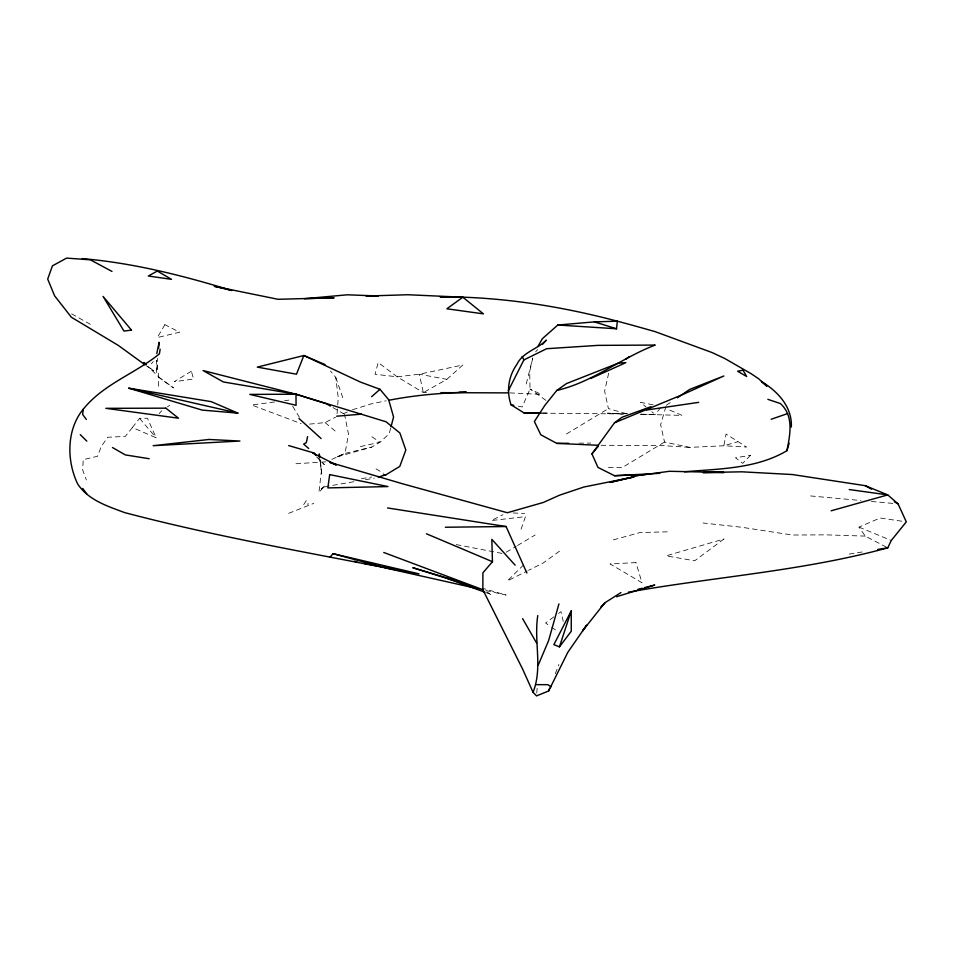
<?xml version="1.0" encoding="UTF-8"?>
<svg xmlns="http://www.w3.org/2000/svg" width="954" height="954" viewBox="0 0 954 954"><rect width="100%" height="100%" fill="white"/><g stroke="black" fill="none" stroke-linecap="round" stroke-linejoin="round"><path stroke-width="0.72" stroke-dasharray="4.77 3.58" d="M158.555 386.179L158.746 377.092L156.528 360.373L156.504 373.014L157.744 358.382M337.072 413.631L337.609 406.404M337.716 404.961L338.253 397.746L335.772 377.402L330.43 370.999M536.768 693.021L537.221 687.274M608.676 373.145L604.621 391.164L608.413 408.622L629.366 414.561M532.797 357.988L529.708 371.5L530.03 389.017L522.184 406.953L516.615 405.867M526.25 383.985L532.654 358.227M390.639 428.191L389.184 433.796L379.99 442.239L371.619 447.128L335.975 457.216L345.014 453.4L371.619 447.128M665.928 406.654L660.633 424.709L664.533 442.06L689.694 447.378L723.859 445.768L746.648 447.056L726.042 434.046L723.859 445.768L737.609 441.797M521.063 529.184L525.475 516.615L491.25 520.562L502.937 514.743M555.288 673.774L558.925 664.401M306.317 500.588L303.67 504.642L308.667 503.903M660.597 407.668L655.207 414.608L640.849 414.585M132.427 427.511L139.582 418.353L147.465 418.222L156.17 437.826L132.427 427.511L125.296 436.407L107.671 437.266L101.243 446.591L97.523 456.274L83.248 459.637L82.652 469.893L86.337 479.945M151.388 363.808L153.165 361.602M159.127 413.642L161.763 410.733M535.659 351.811L537.603 349.689M523.627 564.887L507.349 580.926L527.252 570.969M446.866 379.346L462.845 364.977L419.307 374.23L397.186 376.806L375.041 374.29L378.166 362.52L397.186 376.806L423.349 392.595L426.283 392.607L423.349 392.595L419.307 374.23L446.866 379.346L423.349 392.595M553.845 616.904L545.533 623.01L550.351 626.361M558.591 613.41L560.964 611.669L563.242 621.388M559.497 551.197L543.172 562.991L528.576 570.301M167.379 406.869L169.633 405.319M666.333 405.259L672.475 401.085M566.449 434.01L608.413 408.622M664.533 442.06L621.996 467.687L605.027 467.496M506.216 552.235L516.269 546.248M517.533 545.497L535.134 535.003M309.525 424.125L325.087 422.586L335.558 417.196M331.837 459.399L345.014 453.4L348.484 434.177L344.537 414.334M343.38 413.714L347.28 412.033M352.491 409.779L371.297 403.864L386.143 400.799M886.516 547.202L865.242 536.1L858.994 527.109L880.077 518.01L903.39 521.444M288.657 513.335L313.771 503.354M613.374 539.857L640.086 532.535L669.434 531.783M360.409 446.579L379.99 442.239L369.067 434.821M353.862 481.722L325.684 486.564L321.104 488.961L325.147 485.407L318.898 492.61L321.51 470.095L320.067 459.828M365.442 479.707L374.159 478.204M849.239 554.059L864.932 551.531M361.542 478.658L371.631 477.048M274.609 401.98L251.665 404.985L301.118 423.636M284.65 400.668L288.955 400.108M295.978 463.739L326.554 461.796M578.887 443.169L590.681 443.05M601.02 445.291L660.979 445.506L689.694 447.378M542.492 412.999L549.647 413.058M542.349 413.165L624.381 413.964M640.528 414.298L682.086 415.395L667.931 409.29M627.672 413.774L607.388 413.165L623.499 414.191M640.718 414.167L655.207 414.608L651.82 411.77M865.242 536.1L825.925 534.848L792.297 535.027L741.807 527.276L703.086 522.995M513.109 512.966L524.64 513.467M509.865 392.893L541.145 394.372L530.03 389.017L546.332 400.644M810.578 495.949L861.009 500.516M871.396 501.458L893.636 503.473M456.286 544.579L502.257 553.463M653.108 404.842L640.528 402.338L646.168 407.06M485.86 590.502L506.097 595.034L483.499 588.57M486.373 592.792L491.835 594.807L486.707 591.897M858.994 527.109L891.263 540.501M71.61 313.842L90.403 324.36M332.982 407.573L343.249 413.583M376.043 468.843L383.556 473.256M551.543 627.195L557.553 631.381M146.367 365.776L153.57 370.856L148.168 366.205M158.746 377.092L173.521 387.908L160.284 378.499L147.953 366.479M325.087 422.586L335.14 431.005M316.573 456.871L324.348 464.634L318.576 458.254M318.147 457.813L319.9 459.756L321.725 473.744L319.948 459.613M139.582 418.353L156.17 437.826M292.687 406.249L299.389 417.303M335.772 377.402L343.261 399.118M164.875 324.67L157.315 337.573L179.59 332.195L164.875 324.67M750.464 455.38L742.737 463.334L735.451 457.765L750.464 455.38M723.907 539.01L694.703 560.785L666.107 555.848L723.907 539.01M191.349 371.249L174.117 381.731L193.567 379.024L191.349 371.249M635.936 562.621L610.047 563.921L642.03 582.775L635.936 562.621"/><path stroke-width="1.43" d="M620.935 592.601L604.824 602.821L582.524 630.928L586.638 625.156L567.857 652.25L548.622 690.982L536.542 695.895L533.059 692.294C542.838 667.657 533.727 641.088 537.782 615.557M158.614 348.138L159.115 342.283L156.778 353.588M538.02 346.326L542.325 338.718L557.84 325.016L616.546 328.772L617.31 321.176C559.569 305.852 499.884 296.599 440.056 296.801L462.845 297.219L483.428 313.866L446.866 308.786L462.845 297.219L407.835 294.738L366.038 296.05L378.166 295.99L347.363 294.798L304.266 298.721L334.103 297.779L278.043 299.294L214.268 286.283L231.679 290.493C182.977 275.563 133.119 262.922 82.247 258.617M160.141 349.236L159.39 353.862C134.943 373.789 103.437 384.021 83.248 409.218L82.652 414.441L86.337 419.462M540.93 413.142L523.889 412.855L511.058 404.794C506.228 391.009 508.482 376.174 516.949 364.309C522.709 352.145 537.293 349.307 546.332 340.149L542.456 344.394M684.423 471.789C719.089 468.748 756.164 468.974 786.943 450.693C790.031 434.583 794.181 416.194 780.432 403.566L767.875 399.344M307.593 436.646L306.317 442.608L303.67 444.147L308.667 448.452M391.009 426.796L393.573 417.005L388.672 399.726L379.99 389.304L360.409 382.053L303.861 355.52L257.282 367.111L296.479 374.207L303.861 355.52L325.087 364.607M558.925 603.918L548.622 640.563L538.259 665.081M786.943 450.693L789.161 443.193M559.438 646.848L571.231 610.93L571.267 631.238L559.438 646.848L553.857 644.642L571.231 610.93M548.622 690.982L549.647 688.335M628.436 592.16C714.761 576.8 802.898 571.041 887.757 547.846L891.263 540.501L906.3 521.874L898.084 503.879L887.757 494.911L865.242 485.681L792.297 474.532L741.807 471.813L703.086 472.576L723.907 472.48L669.434 471.288L638.977 475.402L610.345 482.342M508.279 390.806L523.889 359.92L546.606 348.723L597.955 345.372L655.207 345.074C621.221 357.953 592.72 382.184 556.778 390.448L544.817 405.414L534.383 421.513L540.799 434.774L556.778 443.383L598.122 445.279M650.878 406.702L621.996 417.268L614.507 422.777L591.945 453.889L597.955 467.412L614.507 475.712L645.023 474.603M83.248 409.218C66.375 429.622 66.553 461.009 77.727 484.06C88.543 500.29 107.432 506.109 124.712 512.62C215.163 536.422 307.403 552.426 399.106 570.48M591.945 453.889L598.408 446.126M329.905 557.351L333.029 553.678L419.009 573.855L364.261 563.456M515.124 565.162L491.835 539.344L492.455 561.703L482.903 572.829L482.855 589.715L522.613 669.064L533.059 692.294M600.96 606.78L605.063 602.94M371.619 396.709L379.99 389.304M625.967 359.121L629.366 356.593M556.778 390.448L566.449 383.591L618.502 363.08L625.848 362.651L590.681 378.535M677.4 397.746L689.694 389.411L723.859 375.995L682.969 394.443L614.507 422.777M378.225 477.143L386.06 474.722L399.786 466.399L405.832 450.049L399.869 432.973L386.06 421.787L295.978 394.217L203.095 370.557L223.355 381.958L295.978 394.217L326.554 403.816L330.406 406.07M771.19 419.259L787.563 413.595M616.558 596.715L654.73 585.052L644.952 587.533M831.137 510.795L887.757 494.911L849.239 489.545M637.976 589.31L642.161 588.248M610.31 482.378L633.885 476.976L583.943 487.005L559.724 495.114L543.172 502.508L507.349 512.727L402.242 483.69L329.762 462.344L336.368 465.003L312.673 452.995M388.838 400.286C414.406 395.206 440.426 393.072 466.446 392.177L459.017 392.249M877.775 549.456L887.757 547.846M383.174 475.187L386.06 474.722M646.466 410.029L698.674 402.361M557.84 325.016L594.378 321.88L617.31 321.176L632.621 325.29L654.969 331.575L712.066 352.551L724.968 358.609L750.834 373.527L758.609 378.738L766.849 386.167L761.459 381.493C777.665 391.343 792.273 406.678 791.343 427.034M336.655 416.206L361.542 414.143M659.81 473.327L614.507 475.712M445.351 527.24L506.097 526.536L526.882 573.044M556.778 443.383L568.572 443.276M535.659 684.65L547.918 684.674L550.971 686.88M440.939 392.654L508.399 392.893M523.889 412.855L541.061 412.987M237.868 413.118L202.153 410.089L128.778 388.183L211.216 401.646L237.868 413.118L128.778 388.183M387.562 507.957L506.097 526.536M149.182 458.731L125.284 454.891L112.477 447.533M511.058 404.794L513.836 405.331M354.065 561.274L356.975 561.906M477.191 588.546L387.562 568.441L333.029 553.678M383.758 552.473L482.855 589.715L412.808 567.713L456.656 580.891M288.657 445.578L313.771 452.935L315.691 455.058M594.378 321.88L616.546 328.772M445.351 577.659L485.002 592.279M426.45 533.787L492.455 561.703M111.976 271.413L90.403 259.834L66.589 258.105L52.434 265.856L47.7 279.069L54.605 295.823L71.383 317.241L118.391 345.467L145.163 364.917M865.242 485.681L871.562 489.187M894.303 501.78L898.084 503.879M146.01 364.345L143.839 362.472L145.902 364.476M298.948 418.46L321.104 438.542M80.279 434.642L86.814 441.142M313.771 452.935L315.524 454.879M82.724 488.448L86.814 494.077M522.613 618.645L536.542 642.96M522.184 356.534L523.889 359.92M319.65 456.894L319.244 453.961L319.59 456.787M329.69 474.603L327.854 487.911L387.944 486.564L329.69 474.603M157.315 271.043L148.323 276.016L171.493 279.343L157.315 271.043M743.059 370.2L737.609 371.237L746.648 376.496L743.059 370.2M131.485 330.12L123.96 331.05L103.08 296.42L131.485 330.12M209.069 439.472L153.165 445.697L239.931 441.034L209.069 439.472M295.978 394.217L249.781 394.396L296.074 405.307L295.978 394.217M165.877 408.169L105.846 408.324L178.481 418.198L165.877 408.169"/></g></svg>
